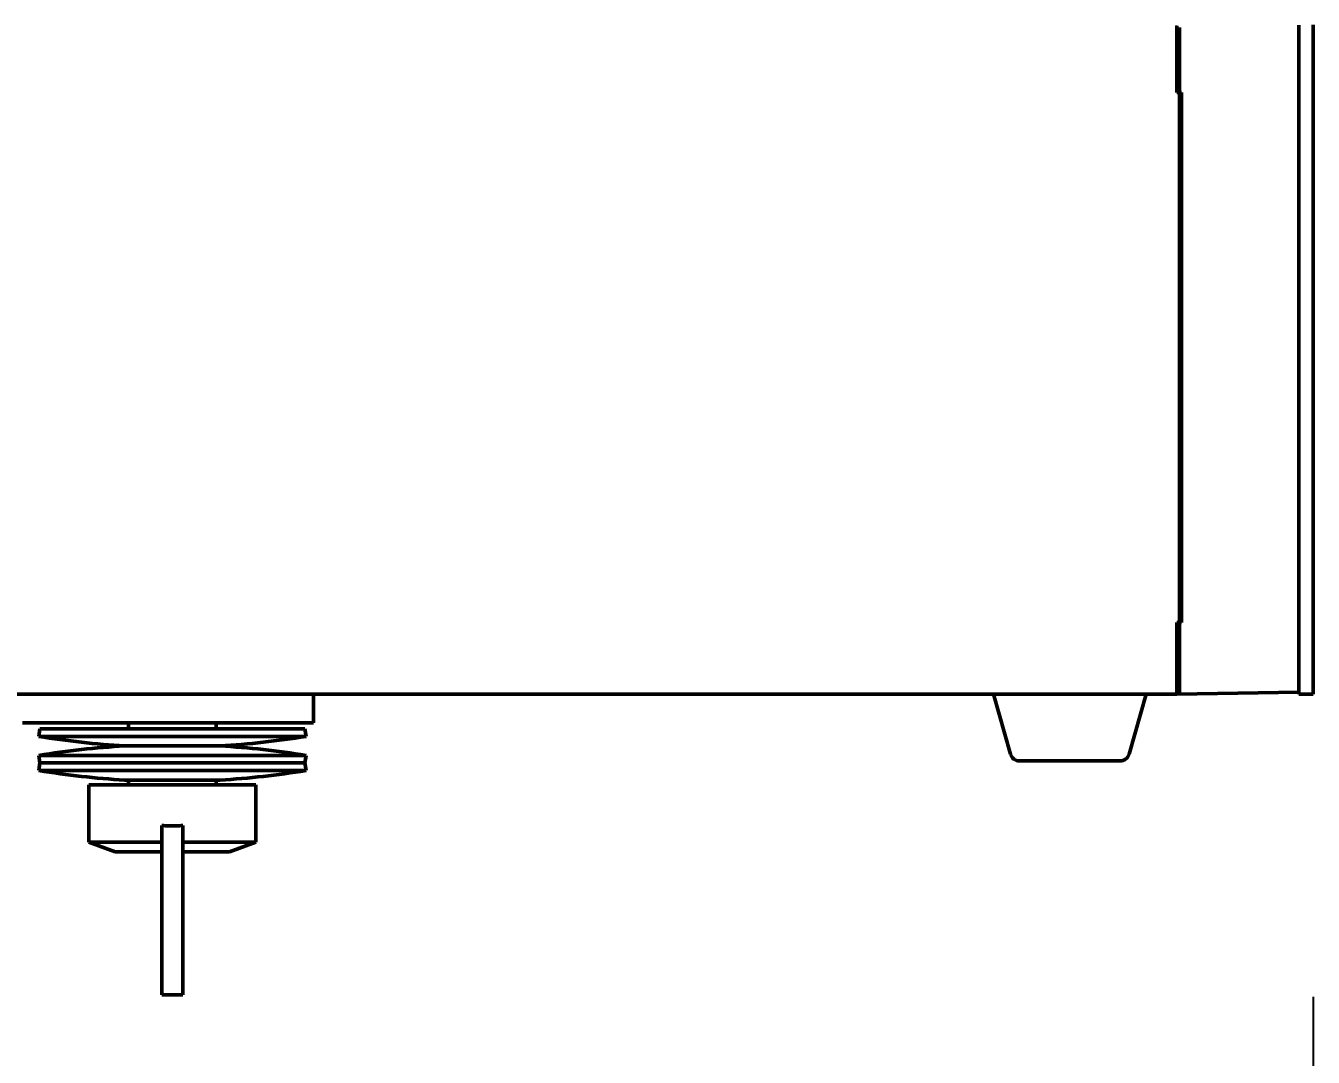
# Model space of a CAD drawing. Header units: millimetres. Extents: x 100 to 5488, y 100 to 4218.
# Drawn here: x 2446.3 to 2581.1, y 2052.7 to 2160.7 of the extents above; entities that cross this region are included whole.
import ezdxf

# ---------------------------------------------------------------- set-up
doc = ezdxf.new("R2010")
doc.units = ezdxf.units.MM
doc.header["$LTSCALE"] = 20
doc.layers.add('Dimension (ANSI)', color=7, linetype='Continuous', lineweight=25)
doc.layers.add('Visible (ANSI)', color=7, linetype='Continuous', lineweight=50)
doc.styles.add('My Text', font='tahoma.ttf')
doc.dimstyles.new('My Dimension - mm [in] (ANSI)', dxfattribs={"dimscale": 20, "dimtxt": 0.7, "dimasz": 2.5, "dimexe": 3.175, "dimexo": 1.6002, "dimgap": 0.8, "dimtad": 0, "dimtoh": 1, "dimrnd": 1e-08, "dimzin": 4, "dimdsep": 46, "dimtxsty": 'My Text', "dimcen": 0.09, "dimdle": 10, "dimclrd": 1, "dimclre": 1, "dimclrt": 1, "dimadec": 1, "dimazin": 1, "dimtfac": 4.354286, "dimtofl": 0, "dimtmove": 0, "dimatfit": 3, "dimfxl": 1, "dimtolj": 1, "dimtzin": 4, "dimlwd": -1, "dimlwe": -1, "dimarcsym": 0})

# ---------------------------------------------------------------- blocks, each defined once
blk = doc.blocks.new('*D9')
at = {"layer": 'Defpoints', "color": 0, "transparency": 16777216}
for p in [(1582.11, 2091.04), (2581.11, 2091.04), (2581.11, 1935.54)]:
    blk.add_point(p, dxfattribs=at)
at = {"layer": 'Dimension (ANSI)', "color": 1, "transparency": 16777216}
for p, q in [((1582.11, 2059.04), (1582.11, 1872.04)), ((2581.11, 2059.04), (2581.11, 1872.04)), ((1632.11, 1935.54), (1968.18, 1935.54)), ((2531.11, 1935.54), (2195.04, 1935.54))]:
    blk.add_line(p, q, dxfattribs=at)
for points in [[(1632.11, 1943.88), (1632.11, 1927.21), (1582.11, 1935.54)], [(2531.11, 1943.88), (2531.11, 1927.21), (2581.11, 1935.54)]]:
    blk.add_solid(points, dxfattribs=at)
at = {"layer": 'Dimension (ANSI)', "color": 1, "transparency": 16777216, "insert": (2081.61, 1944.7), "char_height": 14, "attachment_point": 2, "style": 'My Text'}
blk.add_mtext('\\A1;999.00 mm [39.331 in]', dxfattribs=at)

msp = doc.modelspace()

# ---------------------------------------------------------------- linework, layer by layer
at = {"layer": 'Visible (ANSI)'}
for p, q in [((2566.813, 2160.688), (2566.813, 2153.751)), ((2567.113, 2090.941), (2567.113, 2160.541)), ((2579.613, 2160.729), (2579.613, 2160.78)), ((2579.613, 2091.159), (2579.613, 2160.628)), ((2581.113, 2160.81), (2581.113, 2160.66)), ((2581.113, 2091.041), (2581.113, 2160.66)), ((2566.813, 2153.751), (2567.313, 2153.734)), ((2567.313, 2098.248), (2567.313, 2153.734)), ((2567.313, 2151.323), (2567.113, 2151.319)), ((2567.113, 2100.662), (2567.313, 2100.659)), ((2566.813, 2098.23), (2567.313, 2098.248)), ((2566.813, 2098.23), (2566.813, 2090.935)), ((2553.835, 2090.741), (2243.817, 2090.741)), ((2476.389, 2090.741), (2476.389, 2087.741)), ((2549.405, 2084.466), (2547.613, 2090.741)), ((2553.835, 2090.741), (2557.39, 2090.741)), ((2566.813, 2090.741), (2557.39, 2090.741)), ((2561.82, 2084.466), (2563.613, 2090.741)), ((2566.813, 2090.735), (2579.613, 2090.959)), ((2566.813, 2090.735), (2566.813, 2090.935)), ((2579.613, 2091.159), (2579.613, 2091.051)), ((2579.613, 2091.041), (2579.613, 2091.051)), ((2579.613, 2090.741), (2579.613, 2091.041)), ((2581.113, 2090.741), (2579.613, 2090.741)), ((2581.113, 2091.041), (2581.113, 2090.741)), ((2471.389, 2087.741), (2445.906, 2087.741)), ((2457.013, 2087.109), (2457.013, 2087.741)), ((2466.213, 2087.109), (2466.213, 2087.741)), ((2476.389, 2087.741), (2471.389, 2087.741)), ((2447.743, 2087.109), (2447.613, 2086.319)), ((2447.613, 2086.319), (2475.613, 2086.319)), ((2447.743, 2087.109), (2475.483, 2087.109)), ((2475.483, 2087.109), (2475.613, 2086.319)), ((2456.613, 2085.319), (2466.613, 2085.319)), ((2466.613, 2085.319), (2456.613, 2085.319)), ((2475.613, 2084.319), (2447.613, 2084.319)), ((2447.743, 2083.53), (2447.613, 2084.319)), ((2447.743, 2083.53), (2447.613, 2082.741)), ((2447.743, 2083.53), (2475.483, 2083.53)), ((2447.743, 2083.53), (2475.483, 2083.53)), ((2475.483, 2083.53), (2475.613, 2084.319)), ((2475.483, 2083.53), (2475.613, 2082.741)), ((2560.858, 2083.741), (2550.367, 2083.741)), ((2447.613, 2082.741), (2475.613, 2082.741)), ((2452.863, 2081.241), (2470.363, 2081.241)), ((2452.863, 2075.241), (2452.863, 2081.241)), ((2466.613, 2081.741), (2456.613, 2081.741)), ((2457.013, 2081.241), (2457.013, 2081.741)), ((2466.213, 2081.241), (2466.213, 2081.741)), ((2470.363, 2075.241), (2470.363, 2081.241)), ((2460.513, 2059.241), (2460.513, 2076.973)), ((2462.713, 2059.241), (2462.713, 2076.973)), ((2460.513, 2075.241), (2452.863, 2075.241)), ((2455.613, 2074.241), (2452.863, 2075.241)), ((2455.613, 2074.241), (2460.513, 2074.241)), ((2462.713, 2075.241), (2470.363, 2075.241)), ((2462.713, 2074.241), (2467.613, 2074.241)), ((2467.613, 2074.241), (2470.363, 2075.241)), ((2460.513, 2059.241), (2462.713, 2059.241))]:
    msp.add_line(p, q, dxfattribs=at)
for centre, radius, start, end in [((2461.613, 2171.319), 86.145, 260.64702, 266.6726), ((2461.613, 2171.319), 86.145, 273.3274, 279.35298), ((2461.613, 1999.319), 86.145, 93.3274, 99.35298), ((2461.613, 1999.319), 86.145, 80.64702, 86.6726), ((2550.367, 2084.741), 1, 195.9454, 270), ((2560.858, 2084.741), 1, 270, 344.0546), ((2461.613, 2167.741), 86.145, 260.64702, 266.6726), ((2461.613, 2167.741), 86.145, 273.3274, 279.35298)]:
    msp.add_arc(centre, radius, start, end, dxfattribs=at)
for centre, major_axis, ratio, start_param, end_param in [((2566.813, 2160.688), (0, 0.2), 0.0000496, 1.3596872, 1.5706803), ((2579.613, 2160.628), (0, -0.2), 0.0003099, 4.1869605, 4.7123917)]:
    msp.add_ellipse(centre, major_axis=major_axis, ratio=ratio, start_param=start_param, end_param=end_param, dxfattribs=at)
msp.add_open_spline([(2462.713, 2076.973), (2462.469, 2076.965), (2462.225, 2076.96), (2461.98, 2076.957), (2461.735, 2076.954), (2461.49, 2076.954), (2461.245, 2076.957), (2461, 2076.96), (2460.756, 2076.965), (2460.513, 2076.973)], degree=3, knots=[0, 0, 0, 0, 0.3333333, 0.3333333, 0.3333333, 0.6666667, 0.6666667, 0.6666667, 1, 1, 1, 1], dxfattribs=at)

# ---------------------------------------------------------------- dimensions: what is measured, and where the dimension line sits
at = {"layer": 'Dimension (ANSI)', "color": 1, "true_color": 0xff0000}
dim = msp.add_linear_dim(base=(2581.113, 1935.542), p1=(1582.113, 2091.041), p2=(2581.113, 2091.041), angle=180, text='<> mm [39.331 in]', dimstyle='My Dimension - mm [in] (ANSI)', override={"dimgap": 0.8, "dimtoh": 0, "dimdec": 2, "dimpost": '', "dimtol": 0, "dimlim": 0, "dimtp": 0, "dimtm": 0, "dimtdec": 2, "dimatfit": 1}, dxfattribs=at)
dim.commit()
dim.dimension.update_dxf_attribs({"geometry": '*D9', "text_midpoint": (2081.613, 1935.542), "dimtype": 160})

doc.saveas('drawing.dxf')
